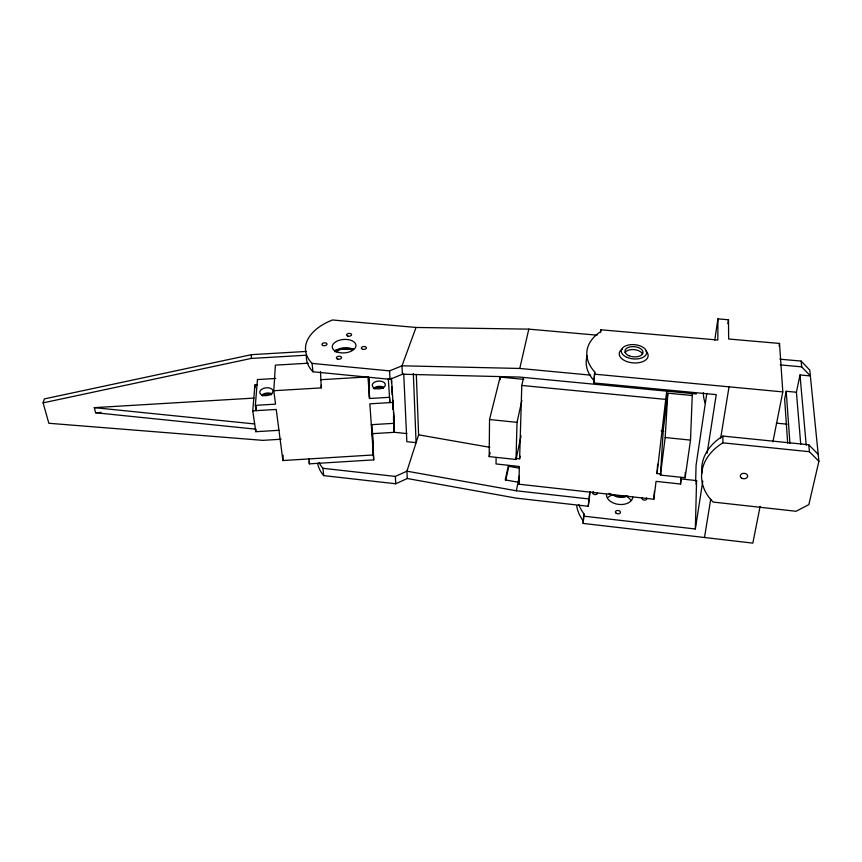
<?xml version="1.0" encoding="UTF-8"?>
<svg xmlns="http://www.w3.org/2000/svg" width="862" height="862" viewBox="0 0 862 862"><rect width="100%" height="100%" fill="white"/><g stroke="black" fill="none" stroke-linecap="round" stroke-linejoin="round"><path stroke-width="1.29" d="M772.902 441.872L782.804 391.898L779.528 343.453L728.649 339.003L728.487 319.77L717.927 318.875L717.831 340.027L600.857 329.78L600.577 331.698A66.299 37.314 5.5 0 0 594.758 372.039L593.789 382.943L716.236 394.634L707.131 453.164M256.423 406.778L256.111 410.657L255.346 405.355L275.549 404.149L273.793 390.723L321.246 387.9L321.267 385.217M521.047 435.806L516.026 459.489L489.185 456.591L489.53 419.535L500.143 377.082L523.794 379.355M321.246 387.9L320.513 371.716M496.113 457.517L496.027 463.95L519.387 466.493L518.859 484.196L653.849 499.249L656.057 481.373L680.538 484.035L681.454 477.526M500.1 379.689L500.143 377.082M372.309 429.75L373.72 459.877L309.339 463.853L309.393 461.213M695.656 481.179L696.076 465.221L706.808 393.384M578.725 504.453A60.383 39.512 7.5 0 0 584.005 513.903L583.703 516.144L695.343 528.988L696.571 480.597L680.592 478.873M516.026 459.489L517.028 422.348L521.876 400.334M515.702 458.347L519.614 458.767L521.79 385.454L523.525 377.696M691.981 395.496L667.834 393.18L663.255 430.063L660.454 475.07L685.128 477.731L690.516 440.116L692.348 392.9M685.128 477.731L685.322 472.408M680.538 484.035L680.818 477.44M372.158 428.78L373.375 454.953L282.887 460.534L283.135 455.255M660.454 475.07L665.184 437.519L667.834 393.18M660.906 473.992L657.016 473.572L666.671 391.402M273.793 390.723L275.387 365.143L308.305 363.204M657.016 473.572L657.641 464.198M653.849 499.249L654.377 491.394M760.133 506.306L752.838 543.125L583.143 523.417L583.703 516.144M583.143 523.417L584.005 513.903M593.789 382.943L594.758 372.039M600.663 332.226L600.857 329.78M278.943 430.3L255.788 431.7L255.992 429.093M317.701 463.508A52.625 33.812 -4.3 0 0 323.713 475.608L395.744 483.776L407.273 478.518L516.122 498.107L588.24 506.296L589.694 492.353M255.346 405.355L257.458 379.56L275.765 378.472M255.788 431.7L252.749 410.862L254.926 384.991L257.102 384.861M281.098 439.232L262.781 440.353L48.843 423.274L43.1 402.856L251.165 358.452L251.51 354.648L306.506 351.427M588.24 506.296L590.158 491.782M714.749 340.156L717.927 318.875M696.033 484.207L696.571 480.597M695.343 528.988L702.789 481.104M727.873 323.724L728.487 319.77M704.48 537.511L710.73 499.184M720.632 438.381L729.036 386.833M779.054 345.942L779.528 343.453M800.733 444.296L796.413 392.242L786.198 391.283L784.635 399.084L787.685 443.176M319.005 462.474A52.884 33.715 -4.3 0 0 322.959 468.292L395.346 476.427L406.929 471.18L516.327 490.78L519.43 475.705M518.913 480.231L519.441 477.623M518.859 484.196L519.398 481.589M796.413 392.242L799.99 374.959L810.355 375.907L801.671 366.846L801.143 361.081L779.894 359.174M519.614 458.767L520.152 456.181M508.375 465.663L505.251 479.918L518.094 482.203M505.682 480.576L508.806 466.288L518.816 468.055M696.367 393.977L519.517 377.06L402.403 374.237L390.023 379.323L312.949 371.781L312.087 363.398L389.559 370.886L402.004 365.811L519.764 368.451L528.815 329.133L597.043 335.167M801.143 361.081L809.774 370.1L818.9 461.299L808.847 504.636L796.068 511.274L713.122 502.061A59.359 43.531 0.3 0 1 722.895 442.852L722.884 436.075L808.771 444.77L818.2 454.328M489.185 456.591L490.133 452.669M43.1 402.856L44.35 398.912L251.51 354.648M416.314 374.356L418.609 434.836L406.929 471.18L407.273 478.518M528.815 329.133L416.023 327.463L402.004 365.811L402.403 374.237M255.411 429.136L95.574 412.747L94.303 407.64L254.075 398.082M95.574 412.747L100.929 412.424M320.438 379.733L368.009 376.909L369.496 398.503L389.559 397.307L389.861 402.608L369.863 403.825L373.72 459.877M252.749 410.862L276.239 409.45L282.887 460.534M371.296 424.697L394.3 423.296L391.456 378.159M393.481 416.26L394.354 432.325L372.492 433.661L371.888 424.88M336.008 349.703L353.452 348.679M251.165 358.452L305.978 355.23M393.191 402.425L389.861 402.608L388.288 378.537M416.023 327.463L332.473 319.974A56.58 32.088 -3.9 0 0 312.087 363.398M780.282 364.917L801.671 366.846M594.457 374.162L782.804 391.898M519.764 368.451L590.632 375.142M521.79 385.454L666.175 399.44M776.436 423.134L787.081 424.179M661.154 430.881L663.772 431.151M722.895 442.852L809.407 451.71L818.9 461.299M489.53 419.535L517.028 422.348M665.184 437.519L690.516 440.116M94.303 407.64L254.656 423.953M406.907 433.597L394.214 432.261L393.492 418.846M516.327 490.78L588.821 498.936M418.609 434.836L489.767 447.303M254.926 384.991L255.292 387.577M308.79 458.929L309.339 463.853M322.959 468.292L323.713 475.608M808.771 444.77L809.407 451.71M799.99 374.959L806.207 445.212M786.198 391.283L789.926 443.197M393.298 409.116L392.663 400.097L393.126 409.569M393.481 411.691L394.3 423.296M394.171 429.729L394.354 432.325M369.141 384.678L368.699 378.235L368.99 384.635M391.326 378.612L391.542 382.642M391.757 386.661L392.188 394.71M392.63 402.759L392.986 409.461M389.559 370.886L390.023 379.323M395.346 476.427L395.744 483.776M403.739 373.914L406.853 441.689L416.087 442.68L413.34 373.515M369.453 394.871L369.572 397.425M368.527 377.017L369.496 398.503M701.937 473.216A58.939 43.412 0.1 0 1 722.884 436.075M705.148 403.082A54.209 41.936 -2.1 0 1 703.295 392.749M262.63 396.024A4.989 2.952 -7.5 0 1 271.196 394.947M336.008 352.052A10.139 5.797 -4.5 0 1 351.825 349.929M373.343 388.622A6.584 3.944 -3.5 0 1 383.601 387.2M261.509 395.302A6.659 3.933 -7.5 0 1 271.939 393.869M374.787 389.031A4.935 2.952 -3.5 0 1 383.299 388.514M625.101 352.558A9.062 5.107 4.9 0 1 634.184 349.606A9.062 5.107 4.9 0 1 642.513 354.131M312.949 371.781A56.278 32.239 -3.9 0 1 306.376 356.157M334.51 351.685A11.82 6.767 -4.5 0 1 352.946 349.153M628.086 496.178A23.36 15.107 6.6 0 1 609.025 493.387M626.663 496.21A9.945 6.487 6.7 0 1 612.623 494.648M645.994 351.146A14.503 8.178 4.9 0 1 642.61 361.706A14.503 8.178 4.9 0 1 623.355 359.874A14.503 8.178 4.9 0 1 622.461 348.905M646.543 497.88A2.5 1.627 7.8 0 1 644.528 500.111A2.5 1.627 7.8 0 1 641.974 497.773M632.773 497.169A13.221 8.663 6.8 0 1 618.765 504.399A13.221 8.663 6.8 0 1 606.514 494.238M583.445 521.176A60.081 39.598 7.7 0 1 576.721 505.865M608.087 497.374A13.145 8.685 6.9 0 1 613.173 494.788M626.146 496.232A13.145 8.685 6.9 0 1 630.618 499.906M594.101 380.821A65.932 37.486 5.6 0 1 587.281 355.586M597.495 492.816A2.457 1.616 5.7 0 1 595.933 494.54A2.457 1.616 5.7 0 1 592.959 493.667A2.457 1.616 5.7 0 1 593.498 491.642M741.697 478.184A3.696 2.726 1 0 0 747.623 476.449A3.696 2.726 1 0 0 742.559 473.518A3.696 2.726 1 0 0 741.697 478.184M374.313 388.051A6.605 3.933 -3.5 0 0 385.228 385.605A6.605 3.933 -3.5 0 0 376.856 381.306A6.605 3.933 -3.5 0 0 374.313 388.051M262.835 395.335A6.68 3.922 -7.4 0 0 273.006 391.283A6.68 3.922 -7.4 0 0 263.266 388.471A6.68 3.922 -7.4 0 0 262.835 395.335M362.633 349.293A2.554 1.455 -3.8 0 0 366.404 347.806A2.554 1.455 -3.8 0 0 362.525 346.783A2.554 1.455 -3.8 0 0 362.633 349.293M629.034 355.769A9.083 5.107 4.9 0 0 643.009 352.547A9.083 5.107 4.9 0 0 629.842 346.966A9.083 5.107 4.9 0 0 629.034 355.769M627.094 357.418A12.714 7.144 4.9 0 0 646.64 352.881A12.714 7.144 4.9 0 0 628.172 345.08A12.714 7.144 4.9 0 0 627.094 357.418M338.41 352.386A11.885 6.734 -4.4 0 0 355.952 345.382A11.885 6.734 -4.4 0 0 337.926 340.727A11.885 6.734 -4.4 0 0 338.41 352.386M337.699 359.098A2.586 1.476 -4.7 0 0 341.546 357.579A2.586 1.476 -4.7 0 0 337.667 356.523A2.586 1.476 -4.7 0 0 337.699 359.098M323.196 345.597A2.543 1.433 -5 0 0 327 344.132A2.543 1.433 -5 0 0 323.196 343.108A2.543 1.433 -5 0 0 323.196 345.597M347.871 336.094A2.511 1.401 -4.2 0 0 351.61 334.65A2.511 1.401 -4.2 0 0 347.806 333.659A2.511 1.401 -4.2 0 0 347.871 336.094M616.061 513.127A2.521 1.681 7.1 0 0 620.328 512.847A2.521 1.681 7.1 0 0 617.461 510.455A2.521 1.681 7.1 0 0 616.061 513.127"/></g></svg>
